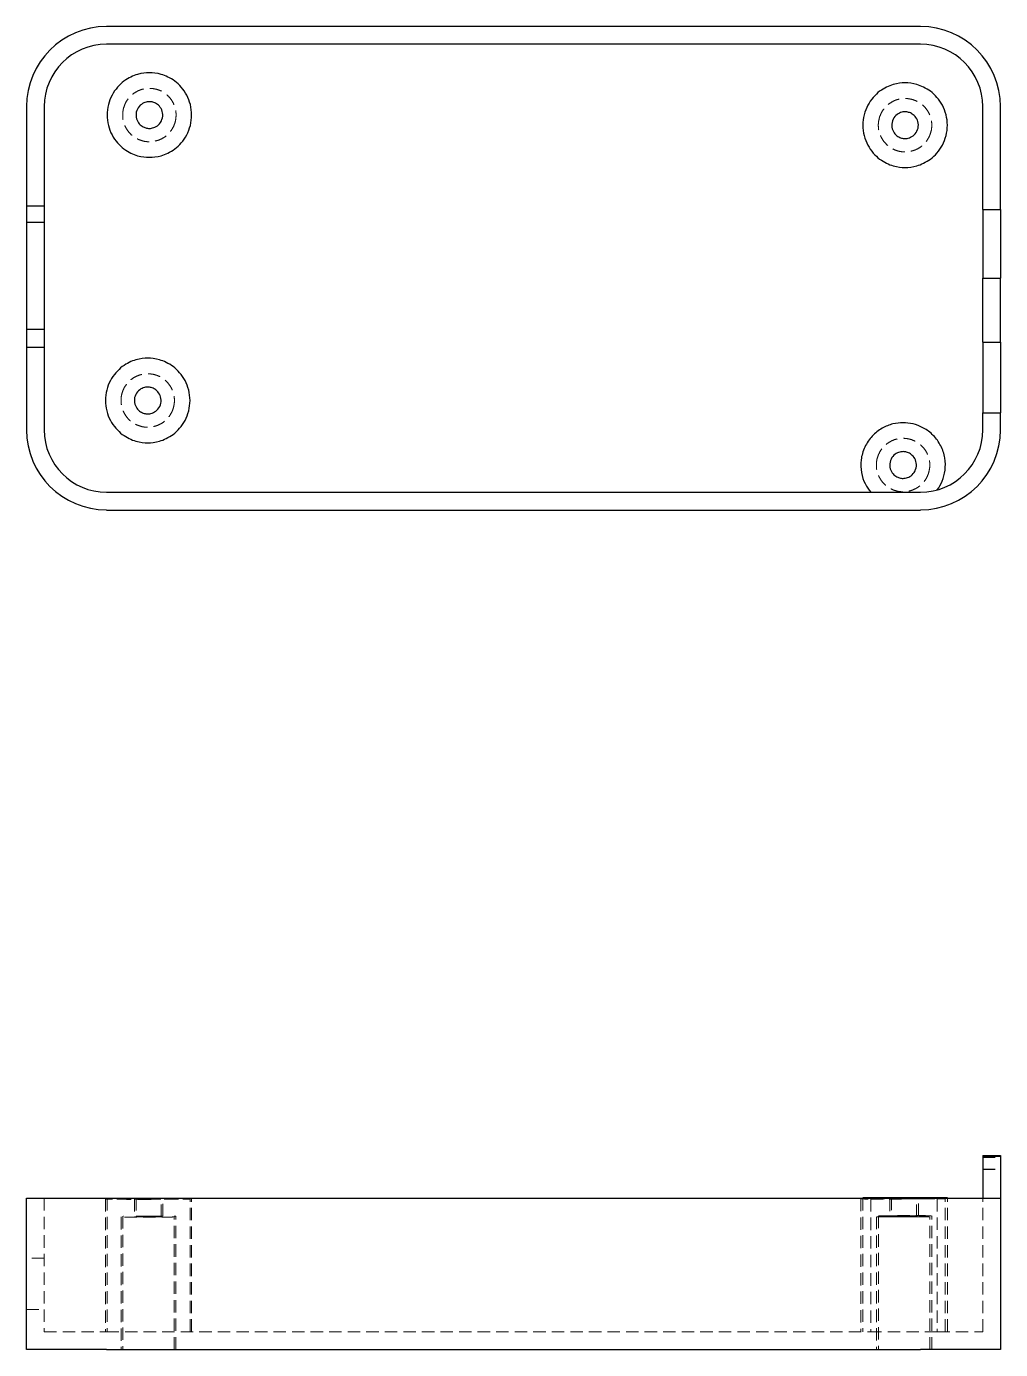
# Model space of a CAD drawing. Header units: millimetres. Extents: x 33 to 248, y 47 to 183.
# Drawn here: x 33 to 133, y 47.1 to 182.8 of the extents above; entities that cross this region are included whole.
import ezdxf

# ---------------------------------------------------------------- set-up
doc = ezdxf.new("R2010")
doc.units = ezdxf.units.MM
doc.linetypes.add('HIDDEN', pattern=[1.905, 1.27, -0.635])

msp = doc.modelspace()

# ---------------------------------------------------------------- linework, layer by layer
at = {"color": 7, "linetype": 'Continuous', "lineweight": 25}
for p, q in [((124.78, 182.81), (41.22, 182.81)), ((124.78, 180.98), (41.22, 180.98)), ((33, 174.58), (33, 164.37)), ((34.83, 174.58), (34.83, 164.37)), ((131.17, 164.02), (131.17, 174.58)), ((133, 164.02), (133, 174.58)), ((34.83, 164.37), (33, 164.37)), ((33, 164.37), (33, 162.7)), ((34.83, 164.37), (34.83, 162.7)), ((131.17, 164.02), (133, 164.02)), ((131.17, 164.02), (131.17, 156.99)), ((133, 164.02), (133, 156.99)), ((34.83, 162.7), (33, 162.7)), ((33, 162.7), (33, 151.75)), ((34.83, 162.7), (34.83, 151.75)), ((131.17, 156.99), (133, 156.99)), ((131.17, 150.4), (131.17, 156.99)), ((133, 150.4), (133, 156.99)), ((33, 151.75), (34.83, 151.75)), ((33, 151.75), (33, 149.88)), ((34.83, 151.75), (34.83, 149.88)), ((34.83, 149.88), (33, 149.88)), ((33, 149.88), (33, 141.42)), ((34.83, 149.88), (34.83, 141.42)), ((131.17, 150.4), (133, 150.4)), ((131.17, 150.4), (131.17, 143.16)), ((133, 150.4), (133, 143.16)), ((131.17, 143.16), (133, 143.16)), ((131.17, 141.42), (131.17, 143.16)), ((133, 141.42), (133, 143.16)), ((41.22, 135.02), (124.78, 135.02)), ((41.22, 133.19), (124.78, 133.19)), ((131.17, 66.95), (133, 66.95)), ((131.17, 66.95), (131.17, 66.91)), ((131.17, 66.91), (133, 66.91)), ((131.17, 66.89), (133, 66.89)), ((131.17, 66.89), (131.17, 62.58)), ((133, 66.95), (133, 66.91)), ((133, 66.89), (133, 62.58)), ((33, 47.05), (33, 62.58)), ((33, 62.58), (41.22, 62.58)), ((41.22, 62.58), (124.78, 62.58)), ((118.85, 62.62), (118.85, 62.58)), ((124.78, 62.58), (133, 62.58)), ((127.54, 62.58), (127.54, 62.62)), ((133, 62.58), (133, 47.05)), ((41.22, 47.05), (33, 47.05)), ((41.22, 47.05), (124.78, 47.05)), ((133, 47.05), (124.78, 47.05))]:
    msp.add_line(p, q, dxfattribs=at)
at = {"color": 7, "linetype": 'HIDDEN', "lineweight": 18}
for p, q in [((131.17, 66.77), (133, 66.77)), ((131.17, 65.55), (133, 65.55)), ((131.17, 65.54), (133, 65.54)), ((34.83, 62.58), (34.83, 48.88)), ((41.11, 62.49), (41.11, 48.88)), ((41.28, 62.58), (41.28, 48.88)), ((44.08, 62.48), (44.08, 60.65)), ((44.25, 62.57), (44.25, 60.73)), ((46.82, 60.65), (46.82, 62.48)), ((46.99, 60.73), (46.99, 62.57)), ((49.79, 48.88), (49.79, 62.49)), ((49.96, 48.88), (49.96, 62.58)), ((118.65, 62.52), (118.65, 48.88)), ((118.85, 62.58), (118.85, 48.88)), ((119.67, 62.49), (124.78, 62.5)), ((119.67, 62.49), (119.67, 48.88)), ((121.62, 62.51), (121.62, 60.67)), ((121.82, 62.61), (121.82, 60.77)), ((124.37, 60.67), (124.37, 62.51)), ((124.57, 60.77), (124.57, 62.61)), ((126.51, 62.5), (126.51, 48.88)), ((127.33, 48.88), (127.33, 62.52)), ((127.54, 48.88), (127.54, 62.58)), ((131.17, 48.88), (131.17, 62.58)), ((42.71, 60.65), (42.71, 47.05)), ((42.88, 60.73), (42.88, 47.05)), ((42.96, 60.73), (42.92, 60.73)), ((48.31, 60.74), (48.17, 60.74)), ((48.18, 47.05), (48.18, 60.65)), ((48.35, 47.05), (48.35, 60.74)), ((120.25, 60.67), (120.25, 47.05)), ((120.46, 60.78), (120.46, 47.05)), ((125.73, 47.05), (125.73, 60.68)), ((125.93, 47.05), (125.93, 60.78)), ((34.83, 56.42), (33, 56.42)), ((33, 51.16), (34.83, 51.16)), ((34.83, 48.88), (41.22, 48.88)), ((41.22, 48.88), (119.67, 48.88)), ((126.51, 48.88), (119.67, 48.88)), ((126.51, 48.88), (131.17, 48.88))]:
    msp.add_line(p, q, dxfattribs=at)
at = {"color": 7, "linetype": 'Continuous', "lineweight": 25}
for centre, radius, start, end in [((41.22, 174.58), 8.22, 90, 180), ((124.78, 174.58), 8.22, 0, 90), ((41.22, 174.58), 6.4, 90, 180), ((124.78, 174.58), 6.4, 0, 90), ((41.22, 141.42), 8.22, 180, 270), ((41.22, 141.42), 6.4, 180, 270), ((124.78, 141.42), 6.4, 270, 0), ((124.78, 141.42), 8.22, 270, 0)]:
    msp.add_arc(centre, radius, start, end, dxfattribs=at)
for points, knots in [([(45.62, 178.06), (45.26, 178.06), (44.85, 178.01), (43.96, 177.76), (43.48, 177.54), (42.78, 177.02), (42.56, 176.81), (42.14, 176.33), (41.95, 176.06), (41.63, 175.46), (41.5, 175.13), (41.33, 174.44), (41.28, 174.08), (41.28, 173.36), (41.33, 173), (41.5, 172.31), (41.63, 171.98), (41.95, 171.38), (42.14, 171.1), (42.56, 170.63), (42.78, 170.42), (43.48, 169.9), (43.96, 169.68), (44.85, 169.42), (45.26, 169.38), (45.62, 169.38)], [0, 0, 0, 0, 0.125, 0.125, 0.25, 0.25, 0.3125, 0.3125, 0.375, 0.375, 0.4375, 0.4375, 0.5, 0.5, 0.5625, 0.5625, 0.625, 0.625, 0.6875, 0.6875, 0.75, 0.75, 0.875, 0.875, 1, 1, 1, 1]), ([(45.62, 169.38), (45.98, 169.38), (46.39, 169.42), (47.28, 169.68), (47.76, 169.9), (48.46, 170.42), (48.68, 170.63), (49.1, 171.1), (49.29, 171.38), (49.61, 171.98), (49.74, 172.31), (49.91, 173), (49.96, 173.36), (49.96, 174.08), (49.91, 174.44), (49.74, 175.13), (49.61, 175.46), (49.29, 176.06), (49.1, 176.33), (48.68, 176.81), (48.46, 177.02), (47.76, 177.54), (47.28, 177.76), (46.39, 178.01), (45.98, 178.06), (45.62, 178.06)], [0, 0, 0, 0, 0.125, 0.125, 0.25, 0.25, 0.3125, 0.3125, 0.375, 0.375, 0.4375, 0.4375, 0.5, 0.5, 0.5625, 0.5625, 0.625, 0.625, 0.6875, 0.6875, 0.75, 0.75, 0.875, 0.875, 1, 1, 1, 1]), ([(123.2, 177.02), (122.83, 177.02), (122.42, 176.97), (121.54, 176.71), (121.05, 176.5), (120.36, 175.98), (120.13, 175.77), (119.72, 175.29), (119.53, 175.02), (119.21, 174.42), (119.08, 174.09), (118.9, 173.4), (118.85, 173.04), (118.85, 172.32), (118.9, 171.95), (119.08, 171.26), (119.21, 170.94), (119.53, 170.33), (119.72, 170.06), (120.13, 169.58), (120.36, 169.38), (121.05, 168.86), (121.54, 168.64), (122.42, 168.38), (122.83, 168.34), (123.2, 168.34)], [0, 0, 0, 0, 0.125, 0.125, 0.25, 0.25, 0.3125, 0.3125, 0.375, 0.375, 0.4375, 0.4375, 0.5, 0.5, 0.5625, 0.5625, 0.625, 0.625, 0.6875, 0.6875, 0.75, 0.75, 0.875, 0.875, 1, 1, 1, 1]), ([(123.2, 168.34), (123.56, 168.34), (123.97, 168.38), (124.85, 168.64), (125.34, 168.86), (126.03, 169.38), (126.26, 169.58), (126.67, 170.06), (126.86, 170.33), (127.19, 170.94), (127.31, 171.26), (127.49, 171.95), (127.54, 172.32), (127.54, 173.04), (127.49, 173.4), (127.31, 174.09), (127.19, 174.42), (126.86, 175.02), (126.67, 175.29), (126.26, 175.77), (126.03, 175.98), (125.34, 176.5), (124.85, 176.71), (123.97, 176.97), (123.56, 177.02), (123.2, 177.02)], [0, 0, 0, 0, 0.125, 0.125, 0.25, 0.25, 0.3125, 0.3125, 0.375, 0.375, 0.4375, 0.4375, 0.5, 0.5, 0.5625, 0.5625, 0.625, 0.625, 0.6875, 0.6875, 0.75, 0.75, 0.875, 0.875, 1, 1, 1, 1]), ([(45.62, 175.09), (45.48, 175.09), (45.33, 175.07), (45, 174.96), (44.83, 174.86), (44.53, 174.58), (44.4, 174.39), (44.25, 173.96), (44.23, 173.72), (44.3, 173.29), (44.39, 173.09), (44.61, 172.77), (44.74, 172.65), (45.01, 172.48), (45.14, 172.43), (45.31, 172.38), (45.37, 172.37), (45.49, 172.35), (45.55, 172.35), (45.62, 172.35)], [0, 0, 0, 0, 0.125, 0.125, 0.25, 0.25, 0.375, 0.375, 0.5, 0.5, 0.625, 0.625, 0.75, 0.75, 0.875, 0.875, 0.9375, 0.9375, 1, 1, 1, 1]), ([(45.62, 172.35), (45.76, 172.35), (45.91, 172.37), (46.23, 172.48), (46.41, 172.58), (46.71, 172.86), (46.84, 173.05), (46.99, 173.48), (47.01, 173.71), (46.94, 174.15), (46.85, 174.35), (46.63, 174.67), (46.5, 174.78), (46.23, 174.95), (46.1, 175.01), (45.93, 175.06), (45.87, 175.07), (45.75, 175.08), (45.69, 175.09), (45.62, 175.09)], [0, 0, 0, 0, 0.125, 0.125, 0.25, 0.25, 0.375, 0.375, 0.5, 0.5, 0.625, 0.625, 0.75, 0.75, 0.875, 0.875, 0.9375, 0.9375, 1, 1, 1, 1]), ([(123.2, 174.05), (123.06, 174.05), (122.9, 174.03), (122.58, 173.91), (122.41, 173.82), (122.11, 173.54), (121.98, 173.35), (121.83, 172.92), (121.81, 172.68), (121.88, 172.24), (121.96, 172.05), (122.19, 171.73), (122.32, 171.61), (122.58, 171.44), (122.71, 171.39), (122.89, 171.34), (122.94, 171.33), (123.06, 171.31), (123.13, 171.31), (123.2, 171.31)], [0, 0, 0, 0, 0.125, 0.125, 0.25, 0.25, 0.375, 0.375, 0.5, 0.5, 0.625, 0.625, 0.75, 0.75, 0.875, 0.875, 0.9375, 0.9375, 1, 1, 1, 1]), ([(123.2, 171.31), (123.33, 171.31), (123.49, 171.33), (123.81, 171.44), (123.98, 171.54), (124.28, 171.82), (124.41, 172.01), (124.56, 172.44), (124.58, 172.67), (124.51, 173.11), (124.43, 173.31), (124.2, 173.62), (124.07, 173.74), (123.81, 173.91), (123.68, 173.97), (123.5, 174.01), (123.45, 174.03), (123.33, 174.04), (123.26, 174.05), (123.2, 174.05)], [0, 0, 0, 0, 0.125, 0.125, 0.25, 0.25, 0.375, 0.375, 0.5, 0.5, 0.625, 0.625, 0.75, 0.75, 0.875, 0.875, 0.9375, 0.9375, 1, 1, 1, 1]), ([(45.45, 148.77), (45.09, 148.77), (44.68, 148.73), (43.79, 148.47), (43.31, 148.25), (42.61, 147.73), (42.39, 147.52), (41.97, 147.04), (41.78, 146.77), (41.46, 146.17), (41.33, 145.84), (41.16, 145.15), (41.11, 144.79), (41.11, 144.07), (41.16, 143.71), (41.33, 143.02), (41.46, 142.69), (41.78, 142.09), (41.97, 141.81), (42.39, 141.34), (42.61, 141.13), (43.31, 140.61), (43.79, 140.39), (44.68, 140.13), (45.09, 140.09), (45.45, 140.09)], [0, 0, 0, 0, 0.125, 0.125, 0.25, 0.25, 0.3125, 0.3125, 0.375, 0.375, 0.4375, 0.4375, 0.5, 0.5, 0.5625, 0.5625, 0.625, 0.625, 0.6875, 0.6875, 0.75, 0.75, 0.875, 0.875, 1, 1, 1, 1]), ([(45.45, 140.09), (45.81, 140.09), (46.22, 140.13), (47.11, 140.39), (47.59, 140.61), (48.29, 141.13), (48.51, 141.34), (48.93, 141.81), (49.12, 142.09), (49.44, 142.69), (49.57, 143.02), (49.74, 143.71), (49.79, 144.07), (49.79, 144.79), (49.74, 145.15), (49.57, 145.84), (49.44, 146.17), (49.12, 146.77), (48.93, 147.04), (48.51, 147.52), (48.29, 147.73), (47.59, 148.25), (47.11, 148.47), (46.22, 148.73), (45.81, 148.77), (45.45, 148.77)], [0, 0, 0, 0, 0.125, 0.125, 0.25, 0.25, 0.3125, 0.3125, 0.375, 0.375, 0.4375, 0.4375, 0.5, 0.5, 0.5625, 0.5625, 0.625, 0.625, 0.6875, 0.6875, 0.75, 0.75, 0.875, 0.875, 1, 1, 1, 1]), ([(45.45, 145.8), (45.31, 145.8), (45.16, 145.78), (44.83, 145.67), (44.66, 145.57), (44.36, 145.29), (44.23, 145.1), (44.08, 144.67), (44.06, 144.43), (44.13, 144), (44.22, 143.8), (44.44, 143.48), (44.57, 143.36), (44.84, 143.19), (44.97, 143.14), (45.14, 143.09), (45.2, 143.08), (45.32, 143.06), (45.38, 143.06), (45.45, 143.06)], [0, 0, 0, 0, 0.125, 0.125, 0.25, 0.25, 0.375, 0.375, 0.5, 0.5, 0.625, 0.625, 0.75, 0.75, 0.875, 0.875, 0.9375, 0.9375, 1, 1, 1, 1]), ([(45.45, 143.06), (45.59, 143.06), (45.74, 143.08), (46.07, 143.19), (46.24, 143.29), (46.54, 143.57), (46.67, 143.76), (46.82, 144.19), (46.84, 144.42), (46.77, 144.86), (46.68, 145.06), (46.46, 145.38), (46.33, 145.5), (46.06, 145.67), (45.93, 145.72), (45.76, 145.77), (45.7, 145.78), (45.58, 145.8), (45.52, 145.8), (45.45, 145.8)], [0, 0, 0, 0, 0.125, 0.125, 0.25, 0.25, 0.375, 0.375, 0.5, 0.5, 0.625, 0.625, 0.75, 0.75, 0.875, 0.875, 0.9375, 0.9375, 1, 1, 1, 1]), ([(122.99, 142.15), (122.67, 142.15), (122.31, 142.11), (121.59, 141.93), (121.21, 141.79), (120.48, 141.37), (120.13, 141.1), (119.52, 140.44), (119.26, 140.06), (118.87, 139.23), (118.74, 138.78), (118.63, 137.88), (118.65, 137.44), (118.8, 136.62), (118.93, 136.24), (119.26, 135.56), (119.46, 135.27), (119.67, 135.02)], [0, 0, 0, 0, 0.125, 0.125, 0.25, 0.25, 0.375, 0.375, 0.5, 0.5, 0.625, 0.625, 0.75, 0.75, 0.875, 0.875, 1, 1, 1, 1]), ([(126.51, 135.26), (126.7, 135.52), (126.87, 135.82), (127.15, 136.5), (127.25, 136.87), (127.35, 137.68), (127.35, 138.1), (127.2, 138.96), (127.06, 139.38), (126.66, 140.17), (126.4, 140.54), (125.79, 141.15), (125.45, 141.41), (124.74, 141.8), (124.37, 141.94), (123.66, 142.11), (123.32, 142.15), (122.99, 142.15)], [0, 0, 0, 0, 0.125, 0.125, 0.25, 0.25, 0.375, 0.375, 0.5, 0.5, 0.625, 0.625, 0.75, 0.75, 0.875, 0.875, 1, 1, 1, 1]), ([(122.99, 139.18), (122.86, 139.18), (122.7, 139.16), (122.38, 139.04), (122.21, 138.95), (121.91, 138.67), (121.78, 138.48), (121.63, 138.05), (121.61, 137.81), (121.68, 137.37), (121.76, 137.18), (121.99, 136.86), (122.12, 136.74), (122.38, 136.57), (122.51, 136.52), (122.69, 136.47), (122.74, 136.46), (122.86, 136.44), (122.93, 136.44), (122.99, 136.44)], [0, 0, 0, 0, 0.125, 0.125, 0.25, 0.25, 0.375, 0.375, 0.5, 0.5, 0.625, 0.625, 0.75, 0.75, 0.875, 0.875, 0.9375, 0.9375, 1, 1, 1, 1]), ([(122.99, 136.44), (123.13, 136.44), (123.29, 136.46), (123.61, 136.57), (123.78, 136.66), (124.08, 136.95), (124.21, 137.14), (124.36, 137.56), (124.38, 137.8), (124.31, 138.24), (124.23, 138.44), (124, 138.75), (123.87, 138.87), (123.61, 139.04), (123.48, 139.1), (123.3, 139.14), (123.25, 139.16), (123.13, 139.17), (123.06, 139.18), (122.99, 139.18)], [0, 0, 0, 0, 0.125, 0.125, 0.25, 0.25, 0.375, 0.375, 0.5, 0.5, 0.625, 0.625, 0.75, 0.75, 0.875, 0.875, 0.9375, 0.9375, 1, 1, 1, 1]), ([(123.2, 62.62), (122.83, 62.62), (122.42, 62.62), (121.54, 62.62), (121.05, 62.62), (120.36, 62.61), (120.13, 62.61), (119.72, 62.61), (119.53, 62.61), (119.21, 62.61), (119.08, 62.61), (118.9, 62.61), (118.85, 62.6), (118.85, 62.6), (118.9, 62.6), (119.08, 62.6), (119.21, 62.6), (119.53, 62.6), (119.72, 62.6), (120.13, 62.6), (120.36, 62.59), (121.05, 62.59), (121.54, 62.59), (122.42, 62.59), (122.83, 62.59), (123.2, 62.59)], [0, 0, 0, 0, 0.125, 0.125, 0.25, 0.25, 0.3125, 0.3125, 0.375, 0.375, 0.4375, 0.4375, 0.5, 0.5, 0.5625, 0.5625, 0.625, 0.625, 0.6875, 0.6875, 0.75, 0.75, 0.875, 0.875, 1, 1, 1, 1]), ([(121.86, 62.61), (121.85, 62.61), (121.82, 62.6), (121.96, 62.6), (122.17, 62.6), (122.46, 62.6), (122.81, 62.6), (123.07, 62.6), (123.2, 62.6)], [0, 0, 0, 0, 0.0988586, 0.2973608, 0.4769071, 0.6341143, 0.8282637, 1, 1, 1, 1]), ([(123.2, 62.61), (123.09, 62.61), (122.98, 62.61), (122.74, 62.61), (122.62, 62.61), (122.37, 62.61), (122.25, 62.61), (122.05, 62.61), (121.96, 62.61), (121.9, 62.61)], [0, 0, 0, 0, 0.25, 0.25, 0.5, 0.5, 0.75, 0.75, 1, 1, 1, 1]), ([(123.2, 62.59), (123.56, 62.59), (123.97, 62.59), (124.85, 62.6), (125.34, 62.6), (126.03, 62.6), (126.26, 62.6), (126.67, 62.6), (126.86, 62.6), (127.19, 62.6), (127.31, 62.6), (127.49, 62.61), (127.54, 62.61), (127.54, 62.61), (127.49, 62.61), (127.31, 62.61), (127.19, 62.61), (126.86, 62.62), (126.67, 62.62), (126.26, 62.62), (126.03, 62.62), (125.34, 62.62), (124.85, 62.62), (123.97, 62.62), (123.56, 62.62), (123.2, 62.62)], [0, 0, 0, 0, 0.125, 0.125, 0.25, 0.25, 0.3125, 0.3125, 0.375, 0.375, 0.4375, 0.4375, 0.5, 0.5, 0.5625, 0.5625, 0.625, 0.625, 0.6875, 0.6875, 0.75, 0.75, 0.875, 0.875, 1, 1, 1, 1]), ([(123.2, 62.6), (123.29, 62.6), (123.51, 62.6), (123.83, 62.6), (124.21, 62.6), (124.53, 62.61), (124.53, 62.61), (124.53, 62.61)], [0, 0, 0, 0, 0.137829, 0.298143, 0.480611, 0.784533, 1, 1, 1, 1]), ([(124.55, 62.61), (124.51, 62.61), (124.43, 62.61), (124.2, 62.61), (124.07, 62.61), (123.81, 62.61), (123.68, 62.61), (123.5, 62.61), (123.45, 62.61), (123.33, 62.61), (123.26, 62.61), (123.2, 62.61)], [0, 0, 0, 0, 0.25, 0.25, 0.5, 0.5, 0.75, 0.75, 0.875, 0.875, 1, 1, 1, 1])]:
    msp.add_open_spline(points, degree=3, knots=knots, dxfattribs=at)
at = {"color": 7, "linetype": 'HIDDEN', "lineweight": 18}
for points, knots in [([(42.93, 174.25), (42.96, 174.42), (43.02, 174.6), (43.15, 174.93), (43.24, 175.09), (43.44, 175.39), (43.55, 175.52), (43.8, 175.78), (43.94, 175.89), (44.24, 176.09), (44.4, 176.18), (44.73, 176.32), (44.9, 176.37), (45.25, 176.44), (45.43, 176.46), (45.79, 176.46), (45.97, 176.44), (46.32, 176.37), (46.5, 176.32), (46.83, 176.19), (46.99, 176.1), (47.28, 175.9), (47.43, 175.79), (47.68, 175.54), (47.79, 175.4), (48, 175.1), (48.08, 174.94), (48.22, 174.61), (48.27, 174.44), (48.34, 174.09), (48.36, 173.91), (48.36, 173.55), (48.34, 173.37), (48.31, 173.19)], [0, 0, 0, 0, 0.0625, 0.0625, 0.125, 0.125, 0.1875, 0.1875, 0.25, 0.25, 0.3125, 0.3125, 0.375, 0.375, 0.4375, 0.4375, 0.5, 0.5, 0.5625, 0.5625, 0.625, 0.625, 0.6875, 0.6875, 0.75, 0.75, 0.8125, 0.8125, 0.875, 0.875, 0.9375, 0.9375, 1, 1, 1, 1]), ([(120.51, 173.21), (120.54, 173.38), (120.59, 173.55), (120.73, 173.88), (120.81, 174.05), (121.01, 174.34), (121.12, 174.48), (121.38, 174.74), (121.52, 174.85), (121.82, 175.05), (121.97, 175.14), (122.3, 175.28), (122.48, 175.33), (122.83, 175.4), (123.01, 175.42), (123.37, 175.42), (123.55, 175.4), (123.9, 175.33), (124.07, 175.28), (124.4, 175.14), (124.56, 175.06), (124.86, 174.86), (125, 174.75), (125.25, 174.5), (125.37, 174.36), (125.57, 174.06), (125.66, 173.9), (125.79, 173.57), (125.85, 173.4), (125.92, 173.04), (125.94, 172.87), (125.94, 172.51), (125.92, 172.33), (125.89, 172.15)], [0, 0, 0, 0, 0.0625, 0.0625, 0.125, 0.125, 0.1875, 0.1875, 0.25, 0.25, 0.3125, 0.3125, 0.375, 0.375, 0.4375, 0.4375, 0.5, 0.5, 0.5625, 0.5625, 0.625, 0.625, 0.6875, 0.6875, 0.75, 0.75, 0.8125, 0.8125, 0.875, 0.875, 0.9375, 0.9375, 1, 1, 1, 1]), ([(48.31, 173.19), (48.27, 173.01), (48.22, 172.84), (48.09, 172.51), (48, 172.35), (47.8, 172.05), (47.69, 171.91), (47.44, 171.66), (47.3, 171.54), (47, 171.34), (46.84, 171.26), (46.51, 171.12), (46.34, 171.07), (45.99, 171), (45.81, 170.98), (45.45, 170.98), (45.27, 170.99), (44.92, 171.06), (44.74, 171.12), (44.41, 171.25), (44.25, 171.34), (43.95, 171.53), (43.81, 171.65), (43.56, 171.9), (43.45, 172.04), (43.24, 172.34), (43.16, 172.5), (43.02, 172.83), (42.97, 173), (42.9, 173.35), (42.88, 173.53), (42.88, 173.89), (42.9, 174.07), (42.93, 174.25)], [0, 0, 0, 0, 0.0625, 0.0625, 0.125, 0.125, 0.1875, 0.1875, 0.25, 0.25, 0.3125, 0.3125, 0.375, 0.375, 0.4375, 0.4375, 0.5, 0.5, 0.5625, 0.5625, 0.625, 0.625, 0.6875, 0.6875, 0.75, 0.75, 0.8125, 0.8125, 0.875, 0.875, 0.9375, 0.9375, 1, 1, 1, 1]), ([(125.89, 172.15), (125.85, 171.97), (125.8, 171.8), (125.66, 171.47), (125.58, 171.31), (125.38, 171.01), (125.27, 170.87), (125.01, 170.62), (124.87, 170.5), (124.58, 170.3), (124.42, 170.22), (124.09, 170.08), (123.91, 170.03), (123.56, 169.95), (123.38, 169.94), (123.02, 169.94), (122.84, 169.95), (122.49, 170.02), (122.32, 170.07), (121.99, 170.21), (121.83, 170.29), (121.53, 170.49), (121.39, 170.61), (121.14, 170.86), (121.02, 171), (120.82, 171.3), (120.74, 171.46), (120.6, 171.78), (120.54, 171.96), (120.47, 172.31), (120.45, 172.49), (120.45, 172.85), (120.47, 173.03), (120.51, 173.21)], [0, 0, 0, 0, 0.0625, 0.0625, 0.125, 0.125, 0.1875, 0.1875, 0.25, 0.25, 0.3125, 0.3125, 0.375, 0.375, 0.4375, 0.4375, 0.5, 0.5, 0.5625, 0.5625, 0.625, 0.625, 0.6875, 0.6875, 0.75, 0.75, 0.8125, 0.8125, 0.875, 0.875, 0.9375, 0.9375, 1, 1, 1, 1]), ([(42.76, 144.96), (42.79, 145.14), (42.85, 145.31), (42.98, 145.64), (43.07, 145.8), (43.27, 146.1), (43.38, 146.24), (43.63, 146.49), (43.77, 146.61), (44.07, 146.8), (44.23, 146.89), (44.56, 147.03), (44.73, 147.08), (45.08, 147.15), (45.26, 147.17), (45.62, 147.17), (45.8, 147.15), (46.15, 147.09), (46.33, 147.03), (46.66, 146.9), (46.82, 146.81), (47.11, 146.61), (47.26, 146.5), (47.51, 146.25), (47.62, 146.11), (47.83, 145.81), (47.91, 145.65), (48.05, 145.32), (48.1, 145.15), (48.17, 144.8), (48.19, 144.62), (48.19, 144.26), (48.17, 144.08), (48.14, 143.9)], [0, 0, 0, 0, 0.0625, 0.0625, 0.125, 0.125, 0.1875, 0.1875, 0.25, 0.25, 0.3125, 0.3125, 0.375, 0.375, 0.4375, 0.4375, 0.5, 0.5, 0.5625, 0.5625, 0.625, 0.625, 0.6875, 0.6875, 0.75, 0.75, 0.8125, 0.8125, 0.875, 0.875, 0.9375, 0.9375, 1, 1, 1, 1]), ([(48.14, 143.9), (48.1, 143.72), (48.05, 143.55), (47.92, 143.22), (47.83, 143.06), (47.63, 142.76), (47.52, 142.62), (47.27, 142.37), (47.13, 142.25), (46.83, 142.05), (46.67, 141.97), (46.34, 141.83), (46.17, 141.78), (45.82, 141.71), (45.64, 141.69), (45.28, 141.69), (45.1, 141.7), (44.75, 141.77), (44.57, 141.83), (44.24, 141.96), (44.08, 142.05), (43.78, 142.24), (43.64, 142.36), (43.39, 142.61), (43.28, 142.75), (43.07, 143.05), (42.99, 143.21), (42.85, 143.54), (42.8, 143.71), (42.73, 144.06), (42.71, 144.24), (42.71, 144.6), (42.73, 144.78), (42.76, 144.96)], [0, 0, 0, 0, 0.0625, 0.0625, 0.125, 0.125, 0.1875, 0.1875, 0.25, 0.25, 0.3125, 0.3125, 0.375, 0.375, 0.4375, 0.4375, 0.5, 0.5, 0.5625, 0.5625, 0.625, 0.625, 0.6875, 0.6875, 0.75, 0.75, 0.8125, 0.8125, 0.875, 0.875, 0.9375, 0.9375, 1, 1, 1, 1]), ([(120.3, 138.33), (120.34, 138.51), (120.39, 138.68), (120.53, 139.01), (120.61, 139.17), (120.81, 139.47), (120.92, 139.61), (121.18, 139.87), (121.32, 139.98), (121.61, 140.18), (121.77, 140.27), (122.1, 140.41), (122.28, 140.46), (122.63, 140.53), (122.81, 140.55), (123.17, 140.55), (123.35, 140.53), (123.7, 140.46), (123.87, 140.41), (124.2, 140.27), (124.36, 140.19), (124.66, 139.99), (124.8, 139.88), (125.05, 139.62), (125.17, 139.49), (125.37, 139.19), (125.45, 139.03), (125.59, 138.7), (125.65, 138.53), (125.72, 138.17), (125.74, 138), (125.74, 137.64), (125.72, 137.46), (125.68, 137.28)], [0, 0, 0, 0, 0.0625, 0.0625, 0.125, 0.125, 0.1875, 0.1875, 0.25, 0.25, 0.3125, 0.3125, 0.375, 0.375, 0.4375, 0.4375, 0.5, 0.5, 0.5625, 0.5625, 0.625, 0.625, 0.6875, 0.6875, 0.75, 0.75, 0.8125, 0.8125, 0.875, 0.875, 0.9375, 0.9375, 1, 1, 1, 1]), ([(125.68, 137.28), (125.65, 137.1), (125.6, 136.93), (125.46, 136.6), (125.38, 136.44), (125.18, 136.14), (125.06, 136), (124.81, 135.75), (124.67, 135.63), (124.37, 135.43), (124.22, 135.35), (123.88, 135.21), (123.71, 135.15), (123.36, 135.08), (123.18, 135.07), (122.82, 135.06), (122.64, 135.08), (122.29, 135.15), (122.12, 135.2), (121.79, 135.34), (121.63, 135.42), (121.33, 135.62), (121.19, 135.74), (120.94, 135.99), (120.82, 136.13), (120.62, 136.43), (120.53, 136.58), (120.4, 136.91), (120.34, 137.09), (120.27, 137.44), (120.25, 137.62), (120.25, 137.98), (120.27, 138.16), (120.3, 138.33)], [0, 0, 0, 0, 0.0625, 0.0625, 0.125, 0.125, 0.1875, 0.1875, 0.25, 0.25, 0.3125, 0.3125, 0.375, 0.375, 0.4375, 0.4375, 0.5, 0.5, 0.5625, 0.5625, 0.625, 0.625, 0.6875, 0.6875, 0.75, 0.75, 0.8125, 0.8125, 0.875, 0.875, 0.9375, 0.9375, 1, 1, 1, 1]), ([(45.45, 62.49), (45.09, 62.49), (44.68, 62.49), (43.79, 62.49), (43.31, 62.49), (42.61, 62.49), (42.39, 62.48), (41.97, 62.48), (41.78, 62.48), (41.46, 62.48), (41.33, 62.48), (41.16, 62.48), (41.11, 62.48), (41.11, 62.47), (41.16, 62.47), (41.33, 62.47), (41.46, 62.47), (41.78, 62.47), (41.97, 62.47), (42.39, 62.47), (42.61, 62.47), (43.31, 62.46), (43.79, 62.46), (44.68, 62.46), (45.09, 62.46), (45.45, 62.46)], [0, 0, 0, 0, 0.125, 0.125, 0.25, 0.25, 0.3125, 0.3125, 0.375, 0.375, 0.4375, 0.4375, 0.5, 0.5, 0.5625, 0.5625, 0.625, 0.625, 0.6875, 0.6875, 0.75, 0.75, 0.875, 0.875, 1, 1, 1, 1]), ([(45.62, 62.58), (45.26, 62.58), (44.85, 62.58), (43.96, 62.58), (43.48, 62.57), (42.78, 62.57), (42.56, 62.57), (42.14, 62.57), (41.95, 62.57), (41.63, 62.57), (41.5, 62.57), (41.33, 62.56), (41.28, 62.56), (41.28, 62.56), (41.33, 62.56), (41.5, 62.56), (41.63, 62.56), (41.95, 62.56), (42.14, 62.55), (42.56, 62.55), (42.78, 62.55), (43.48, 62.55), (43.96, 62.55), (44.85, 62.55), (45.26, 62.55), (45.62, 62.55)], [0, 0, 0, 0, 0.125, 0.125, 0.25, 0.25, 0.3125, 0.3125, 0.375, 0.375, 0.4375, 0.4375, 0.5, 0.5, 0.5625, 0.5625, 0.625, 0.625, 0.6875, 0.6875, 0.75, 0.75, 0.875, 0.875, 1, 1, 1, 1]), ([(44.12, 62.48), (44.1, 62.48), (44.07, 62.48), (44.21, 62.48), (44.42, 62.47), (44.72, 62.47), (45.06, 62.47), (45.33, 62.47), (45.45, 62.47)], [0, 0, 0, 0, 0.098859, 0.297361, 0.476907, 0.634114, 0.828264, 1, 1, 1, 1]), ([(45.45, 62.48), (45.35, 62.48), (45.24, 62.48), (45, 62.48), (44.87, 62.48), (44.63, 62.48), (44.51, 62.48), (44.3, 62.48), (44.21, 62.48), (44.16, 62.48)], [0, 0, 0, 0, 0.25, 0.25, 0.5, 0.5, 0.75, 0.75, 1, 1, 1, 1]), ([(44.29, 62.56), (44.27, 62.56), (44.24, 62.56), (44.38, 62.56), (44.59, 62.56), (44.89, 62.56), (45.23, 62.56), (45.5, 62.56), (45.62, 62.56)], [0, 0, 0, 0, 0.098859, 0.297361, 0.476907, 0.634114, 0.828264, 1, 1, 1, 1]), ([(45.62, 62.57), (45.52, 62.57), (45.41, 62.57), (45.17, 62.57), (45.04, 62.57), (44.8, 62.57), (44.68, 62.57), (44.47, 62.57), (44.38, 62.57), (44.33, 62.56)], [0, 0, 0, 0, 0.25, 0.25, 0.5, 0.5, 0.75, 0.75, 1, 1, 1, 1]), ([(45.45, 62.46), (45.81, 62.46), (46.22, 62.47), (47.11, 62.47), (47.59, 62.47), (48.29, 62.47), (48.51, 62.47), (48.93, 62.47), (49.12, 62.47), (49.44, 62.47), (49.57, 62.48), (49.74, 62.48), (49.79, 62.48), (49.79, 62.48), (49.74, 62.48), (49.57, 62.48), (49.44, 62.49), (49.12, 62.49), (48.93, 62.49), (48.51, 62.49), (48.29, 62.49), (47.59, 62.49), (47.11, 62.49), (46.22, 62.49), (45.81, 62.49), (45.45, 62.49)], [0, 0, 0, 0, 0.125, 0.125, 0.25, 0.25, 0.3125, 0.3125, 0.375, 0.375, 0.4375, 0.4375, 0.5, 0.5, 0.5625, 0.5625, 0.625, 0.625, 0.6875, 0.6875, 0.75, 0.75, 0.875, 0.875, 1, 1, 1, 1]), ([(45.45, 62.47), (45.55, 62.47), (45.76, 62.47), (46.09, 62.47), (46.47, 62.48), (46.78, 62.48), (46.78, 62.48), (46.78, 62.48)], [0, 0, 0, 0, 0.137829, 0.298143, 0.480611, 0.784533, 1, 1, 1, 1]), ([(46.8, 62.48), (46.77, 62.48), (46.68, 62.48), (46.46, 62.48), (46.33, 62.48), (46.06, 62.48), (45.93, 62.48), (45.76, 62.48), (45.7, 62.48), (45.58, 62.48), (45.52, 62.48), (45.45, 62.48)], [0, 0, 0, 0, 0.25, 0.25, 0.5, 0.5, 0.75, 0.75, 0.875, 0.875, 1, 1, 1, 1]), ([(45.62, 62.55), (45.98, 62.55), (46.39, 62.55), (47.28, 62.55), (47.76, 62.55), (48.46, 62.56), (48.68, 62.56), (49.1, 62.56), (49.29, 62.56), (49.61, 62.56), (49.74, 62.56), (49.91, 62.56), (49.96, 62.57), (49.96, 62.57), (49.91, 62.57), (49.74, 62.57), (49.61, 62.57), (49.29, 62.57), (49.1, 62.57), (48.68, 62.58), (48.46, 62.58), (47.76, 62.58), (47.28, 62.58), (46.39, 62.58), (45.98, 62.58), (45.62, 62.58)], [0, 0, 0, 0, 0.125, 0.125, 0.25, 0.25, 0.3125, 0.3125, 0.375, 0.375, 0.4375, 0.4375, 0.5, 0.5, 0.5625, 0.5625, 0.625, 0.625, 0.6875, 0.6875, 0.75, 0.75, 0.875, 0.875, 1, 1, 1, 1]), ([(45.62, 62.56), (45.72, 62.56), (45.93, 62.56), (46.26, 62.56), (46.64, 62.56), (46.95, 62.56), (46.95, 62.56), (46.95, 62.57)], [0, 0, 0, 0, 0.137829, 0.298143, 0.480611, 0.784533, 1, 1, 1, 1]), ([(46.97, 62.57), (46.94, 62.57), (46.85, 62.57), (46.63, 62.57), (46.5, 62.57), (46.23, 62.57), (46.1, 62.57), (45.93, 62.57), (45.87, 62.57), (45.75, 62.57), (45.69, 62.57), (45.62, 62.57)], [0, 0, 0, 0, 0.25, 0.25, 0.5, 0.5, 0.75, 0.75, 0.875, 0.875, 1, 1, 1, 1]), ([(122.99, 62.52), (122.67, 62.52), (122.31, 62.52), (121.59, 62.51), (121.21, 62.51), (120.48, 62.51), (120.13, 62.51), (119.52, 62.51), (119.26, 62.51), (118.87, 62.5), (118.74, 62.5), (118.63, 62.5), (118.65, 62.5), (118.8, 62.5), (118.93, 62.5), (119.26, 62.49), (119.46, 62.49), (119.67, 62.49)], [0, 0, 0, 0, 0.125, 0.125, 0.25, 0.25, 0.375, 0.375, 0.5, 0.5, 0.625, 0.625, 0.75, 0.75, 0.875, 0.875, 1, 1, 1, 1]), ([(121.66, 62.5), (121.65, 62.5), (121.62, 62.5), (121.76, 62.5), (121.97, 62.5), (122.26, 62.5), (122.61, 62.5), (122.87, 62.5), (122.99, 62.5)], [0, 0, 0, 0, 0.098859, 0.297361, 0.476907, 0.634114, 0.828264, 1, 1, 1, 1]), ([(122.99, 62.51), (122.89, 62.51), (122.78, 62.51), (122.54, 62.51), (122.42, 62.51), (122.17, 62.51), (122.05, 62.51), (121.85, 62.5), (121.76, 62.5), (121.7, 62.5)], [0, 0, 0, 0, 0.25, 0.25, 0.5, 0.5, 0.75, 0.75, 1, 1, 1, 1]), ([(126.51, 62.5), (126.7, 62.5), (126.87, 62.5), (127.15, 62.5), (127.25, 62.5), (127.35, 62.51), (127.35, 62.51), (127.2, 62.51), (127.06, 62.51), (126.66, 62.51), (126.4, 62.51), (125.79, 62.51), (125.45, 62.52), (124.74, 62.52), (124.37, 62.52), (123.66, 62.52), (123.32, 62.52), (122.99, 62.52)], [0, 0, 0, 0, 0.125, 0.125, 0.25, 0.25, 0.375, 0.375, 0.5, 0.5, 0.625, 0.625, 0.75, 0.75, 0.875, 0.875, 1, 1, 1, 1]), ([(124.35, 62.5), (124.31, 62.51), (124.23, 62.51), (124, 62.51), (123.87, 62.51), (123.61, 62.51), (123.48, 62.51), (123.3, 62.51), (123.25, 62.51), (123.13, 62.51), (123.06, 62.51), (122.99, 62.51)], [0, 0, 0, 0, 0.25, 0.25, 0.5, 0.5, 0.75, 0.75, 0.875, 0.875, 1, 1, 1, 1]), ([(122.99, 62.5), (123.09, 62.5), (123.31, 62.5), (123.63, 62.5), (124.01, 62.5), (124.33, 62.5), (124.33, 62.5), (124.33, 62.5)], [0, 0, 0, 0, 0.137829, 0.298143, 0.480611, 0.784533, 1, 1, 1, 1]), ([(48.14, 60.65), (48.05, 60.65), (47.87, 60.65), (47.25, 60.64), (46.45, 60.64), (45.53, 60.64), (44.6, 60.64), (43.76, 60.64), (43.13, 60.64), (42.76, 60.65), (42.75, 60.65), (42.75, 60.65)], [0, 0, 0, 0, 0.115754, 0.231508, 0.347262, 0.463016, 0.57877, 0.694524, 0.810278, 0.926032, 1, 1, 1, 1]), ([(44.12, 60.65), (44.1, 60.65), (44.07, 60.65), (44.21, 60.65), (44.42, 60.65), (44.72, 60.65), (45.06, 60.65), (45.33, 60.65), (45.45, 60.65)], [0, 0, 0, 0, 0.098859, 0.297361, 0.476907, 0.634114, 0.828264, 1, 1, 1, 1]), ([(45.45, 60.65), (45.35, 60.65), (45.24, 60.65), (45, 60.65), (44.87, 60.65), (44.63, 60.65), (44.51, 60.65), (44.3, 60.65), (44.21, 60.65), (44.16, 60.65)], [0, 0, 0, 0, 0.25, 0.25, 0.5, 0.5, 0.75, 0.75, 1, 1, 1, 1]), ([(44.29, 60.74), (44.27, 60.74), (44.24, 60.74), (44.38, 60.73), (44.59, 60.73), (44.89, 60.73), (45.23, 60.73), (45.5, 60.73), (45.62, 60.73)], [0, 0, 0, 0, 0.098859, 0.297361, 0.476907, 0.634114, 0.828264, 1, 1, 1, 1]), ([(45.62, 60.74), (45.52, 60.74), (45.41, 60.74), (45.17, 60.74), (45.04, 60.74), (44.8, 60.74), (44.68, 60.74), (44.47, 60.74), (44.38, 60.74), (44.33, 60.74)], [0, 0, 0, 0, 0.25, 0.25, 0.5, 0.5, 0.75, 0.75, 1, 1, 1, 1]), ([(45.45, 60.65), (45.55, 60.65), (45.76, 60.65), (46.09, 60.65), (46.47, 60.65), (46.78, 60.65), (46.78, 60.65), (46.78, 60.65)], [0, 0, 0, 0, 0.137829, 0.298143, 0.480611, 0.784533, 1, 1, 1, 1]), ([(46.8, 60.65), (46.77, 60.65), (46.68, 60.65), (46.46, 60.65), (46.33, 60.65), (46.06, 60.65), (45.93, 60.65), (45.76, 60.65), (45.7, 60.65), (45.58, 60.65), (45.52, 60.65), (45.45, 60.65)], [0, 0, 0, 0, 0.25, 0.25, 0.5, 0.5, 0.75, 0.75, 0.875, 0.875, 1, 1, 1, 1]), ([(45.62, 60.73), (45.72, 60.73), (45.93, 60.73), (46.26, 60.73), (46.64, 60.73), (46.95, 60.74), (46.95, 60.74), (46.95, 60.74)], [0, 0, 0, 0, 0.137829, 0.298143, 0.480611, 0.784533, 1, 1, 1, 1]), ([(46.97, 60.74), (46.94, 60.74), (46.85, 60.74), (46.63, 60.74), (46.5, 60.74), (46.23, 60.74), (46.1, 60.74), (45.93, 60.74), (45.87, 60.74), (45.75, 60.74), (45.69, 60.74), (45.62, 60.74)], [0, 0, 0, 0, 0.25, 0.25, 0.5, 0.5, 0.75, 0.75, 0.875, 0.875, 1, 1, 1, 1]), ([(48.14, 60.65), (48.17, 60.65), (48.2, 60.65), (48.16, 60.65), (48.14, 60.65)], [0, 0, 0, 0, 0.609076, 1, 1, 1, 1]), ([(48.31, 60.74), (48.34, 60.74), (48.37, 60.74), (48.33, 60.74), (48.31, 60.74)], [0, 0, 0, 0, 0.609076, 1, 1, 1, 1]), ([(125.68, 60.68), (125.65, 60.67), (125.6, 60.67), (125.46, 60.67), (125.38, 60.67), (125.18, 60.67), (125.06, 60.67), (124.81, 60.67), (124.67, 60.67), (124.37, 60.67), (124.22, 60.67), (123.88, 60.67), (123.71, 60.67), (123.36, 60.67), (123.18, 60.67), (122.82, 60.67), (122.64, 60.67), (122.29, 60.67), (122.12, 60.67), (121.79, 60.67), (121.63, 60.67), (121.33, 60.67), (121.19, 60.67), (120.94, 60.67), (120.82, 60.67), (120.62, 60.67), (120.53, 60.67), (120.4, 60.67), (120.34, 60.67), (120.27, 60.67), (120.25, 60.67), (120.25, 60.67), (120.27, 60.67), (120.3, 60.68)], [0, 0, 0, 0, 0.0625, 0.0625, 0.125, 0.125, 0.1875, 0.1875, 0.25, 0.25, 0.3125, 0.3125, 0.375, 0.375, 0.4375, 0.4375, 0.5, 0.5, 0.5625, 0.5625, 0.625, 0.625, 0.6875, 0.6875, 0.75, 0.75, 0.8125, 0.8125, 0.875, 0.875, 0.9375, 0.9375, 1, 1, 1, 1]), ([(120.3, 60.68), (120.34, 60.68), (120.39, 60.68), (120.53, 60.68), (120.61, 60.68), (120.81, 60.68), (120.92, 60.68), (121.18, 60.68), (121.32, 60.68), (121.61, 60.68), (121.77, 60.68), (122.1, 60.68), (122.28, 60.68), (122.63, 60.68), (122.81, 60.68), (123.17, 60.68), (123.35, 60.68), (123.7, 60.68), (123.87, 60.68), (124.2, 60.68), (124.36, 60.68), (124.66, 60.68), (124.8, 60.68), (125.05, 60.68), (125.17, 60.68), (125.37, 60.68), (125.45, 60.68), (125.59, 60.68), (125.65, 60.68), (125.72, 60.68), (125.74, 60.68), (125.74, 60.68), (125.72, 60.68), (125.68, 60.68)], [0, 0, 0, 0, 0.0625, 0.0625, 0.125, 0.125, 0.1875, 0.1875, 0.25, 0.25, 0.3125, 0.3125, 0.375, 0.375, 0.4375, 0.4375, 0.5, 0.5, 0.5625, 0.5625, 0.625, 0.625, 0.6875, 0.6875, 0.75, 0.75, 0.8125, 0.8125, 0.875, 0.875, 0.9375, 0.9375, 1, 1, 1, 1]), ([(125.89, 60.78), (125.85, 60.78), (125.8, 60.78), (125.66, 60.78), (125.58, 60.78), (125.38, 60.77), (125.27, 60.77), (125.01, 60.77), (124.87, 60.77), (124.58, 60.77), (124.42, 60.77), (124.09, 60.77), (123.91, 60.77), (123.56, 60.77), (123.38, 60.77), (123.02, 60.77), (122.84, 60.77), (122.49, 60.77), (122.32, 60.77), (121.99, 60.77), (121.83, 60.77), (121.53, 60.77), (121.39, 60.77), (121.14, 60.77), (121.02, 60.77), (120.82, 60.77), (120.74, 60.77), (120.6, 60.77), (120.54, 60.77), (120.47, 60.78), (120.45, 60.78), (120.45, 60.78), (120.47, 60.78), (120.51, 60.78)], [0, 0, 0, 0, 0.0625, 0.0625, 0.125, 0.125, 0.1875, 0.1875, 0.25, 0.25, 0.3125, 0.3125, 0.375, 0.375, 0.4375, 0.4375, 0.5, 0.5, 0.5625, 0.5625, 0.625, 0.625, 0.6875, 0.6875, 0.75, 0.75, 0.8125, 0.8125, 0.875, 0.875, 0.9375, 0.9375, 1, 1, 1, 1]), ([(120.51, 60.78), (120.54, 60.78), (120.59, 60.78), (120.73, 60.78), (120.81, 60.78), (121.01, 60.78), (121.12, 60.78), (121.38, 60.78), (121.52, 60.78), (121.82, 60.78), (121.97, 60.79), (122.3, 60.79), (122.48, 60.79), (122.83, 60.79), (123.01, 60.79), (123.37, 60.79), (123.55, 60.79), (123.9, 60.79), (124.07, 60.79), (124.4, 60.79), (124.56, 60.79), (124.86, 60.79), (125, 60.79), (125.25, 60.79), (125.37, 60.78), (125.57, 60.78), (125.66, 60.78), (125.79, 60.78), (125.85, 60.78), (125.92, 60.78), (125.94, 60.78), (125.94, 60.78), (125.92, 60.78), (125.89, 60.78)], [0, 0, 0, 0, 0.0625, 0.0625, 0.125, 0.125, 0.1875, 0.1875, 0.25, 0.25, 0.3125, 0.3125, 0.375, 0.375, 0.4375, 0.4375, 0.5, 0.5, 0.5625, 0.5625, 0.625, 0.625, 0.6875, 0.6875, 0.75, 0.75, 0.8125, 0.8125, 0.875, 0.875, 0.9375, 0.9375, 1, 1, 1, 1]), ([(122.99, 60.68), (122.86, 60.68), (122.7, 60.68), (122.38, 60.68), (122.21, 60.68), (121.91, 60.68), (121.78, 60.68), (121.63, 60.68), (121.61, 60.67), (121.68, 60.67), (121.76, 60.67), (121.99, 60.67), (122.12, 60.67), (122.38, 60.67), (122.51, 60.67), (122.69, 60.67), (122.74, 60.67), (122.86, 60.67), (122.93, 60.67), (122.99, 60.67)], [0, 0, 0, 0, 0.125, 0.125, 0.25, 0.25, 0.375, 0.375, 0.5, 0.5, 0.625, 0.625, 0.75, 0.75, 0.875, 0.875, 0.9375, 0.9375, 1, 1, 1, 1]), ([(123.2, 60.78), (123.06, 60.78), (122.9, 60.78), (122.58, 60.78), (122.41, 60.78), (122.11, 60.78), (121.98, 60.78), (121.83, 60.78), (121.81, 60.78), (121.88, 60.78), (121.96, 60.78), (122.19, 60.78), (122.32, 60.77), (122.58, 60.77), (122.71, 60.77), (122.89, 60.77), (122.94, 60.77), (123.06, 60.77), (123.13, 60.77), (123.2, 60.77)], [0, 0, 0, 0, 0.125, 0.125, 0.25, 0.25, 0.375, 0.375, 0.5, 0.5, 0.625, 0.625, 0.75, 0.75, 0.875, 0.875, 0.9375, 0.9375, 1, 1, 1, 1]), ([(122.99, 60.67), (123.13, 60.67), (123.29, 60.67), (123.61, 60.67), (123.78, 60.67), (124.08, 60.67), (124.21, 60.67), (124.36, 60.68), (124.38, 60.68), (124.31, 60.68), (124.23, 60.68), (124, 60.68), (123.87, 60.68), (123.61, 60.68), (123.48, 60.68), (123.3, 60.68), (123.25, 60.68), (123.13, 60.68), (123.06, 60.68), (122.99, 60.68)], [0, 0, 0, 0, 0.125, 0.125, 0.25, 0.25, 0.375, 0.375, 0.5, 0.5, 0.625, 0.625, 0.75, 0.75, 0.875, 0.875, 0.9375, 0.9375, 1, 1, 1, 1]), ([(123.2, 60.77), (123.33, 60.77), (123.49, 60.77), (123.81, 60.78), (123.98, 60.78), (124.28, 60.78), (124.41, 60.78), (124.56, 60.78), (124.58, 60.78), (124.51, 60.78), (124.43, 60.78), (124.2, 60.78), (124.07, 60.78), (123.81, 60.78), (123.68, 60.78), (123.5, 60.78), (123.45, 60.78), (123.33, 60.78), (123.26, 60.78), (123.2, 60.78)], [0, 0, 0, 0, 0.125, 0.125, 0.25, 0.25, 0.375, 0.375, 0.5, 0.5, 0.625, 0.625, 0.75, 0.75, 0.875, 0.875, 0.9375, 0.9375, 1, 1, 1, 1])]:
    msp.add_open_spline(points, degree=3, knots=knots, dxfattribs=at)
msp.add_open_spline([(124.78, 62.5), (125.36, 62.5), (125.95, 62.5), (126.51, 62.5)], degree=3, dxfattribs=at)

doc.saveas('drawing.dxf')
